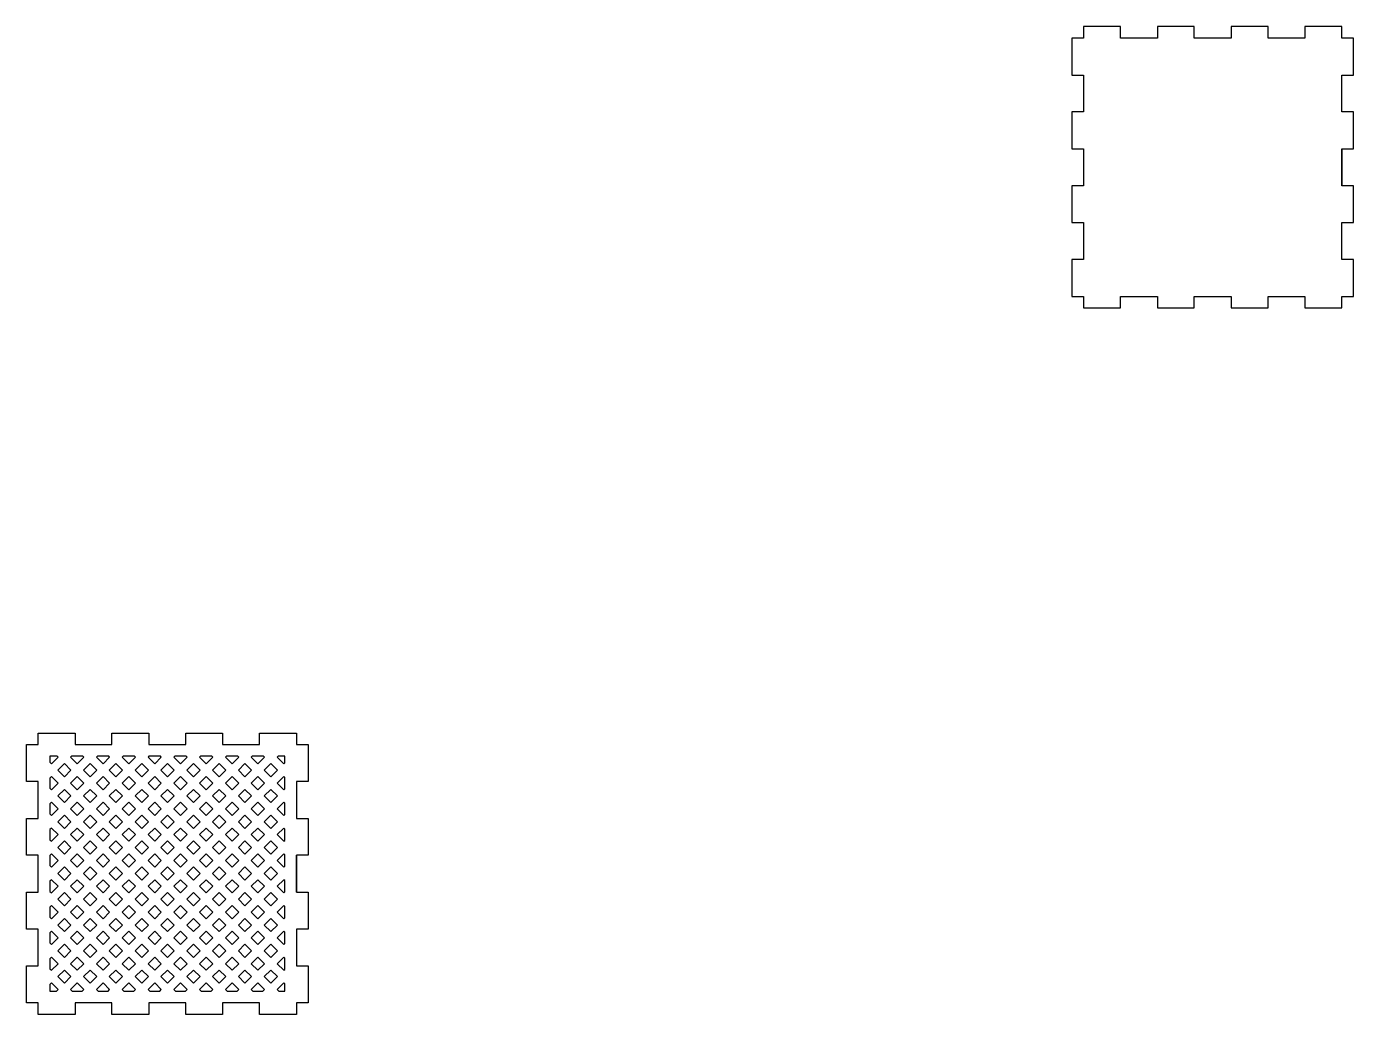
# Model space of a CAD drawing. Header units: inches. Extents: x -2.4 to 20.4, y -2.5 to 14.4.
import ezdxf

# ---------------------------------------------------------------- set-up
doc = ezdxf.new("R2010")
doc.units = ezdxf.units.IN
doc.header["$MEASUREMENT"] = 0
doc.layers.add('Layer 2', color=7, linetype='Continuous')

# ---------------------------------------------------------------- blocks, each defined once
blk = doc.blocks.new('block 2')
at = {"layer": 'Layer 2', "color": 7, "lineweight": 25, "true_color": 0xffffff}
blk.add_open_spline([(2.269, 0.189), (2.269, 0.189), (2.269, -0.444), (2.269, -0.444), (2.269, -0.444), (2.269, 0.189), (2.269, 0.189), (2.269, 0.189), (2.469, 0.189), (2.469, 0.189), (2.469, 0.189), (2.469, 0.822), (2.469, 0.822), (2.469, 0.822), (2.269, 0.822), (2.269, 0.822), (2.269, 0.822), (2.269, 1.455), (2.269, 1.455), (2.269, 1.455), (2.469, 1.455), (2.469, 1.455), (2.469, 1.455), (2.469, 2.088), (2.469, 2.088), (2.469, 2.088), (2.269, 2.088), (2.269, 2.088), (2.269, 2.088), (2.269, 2.288), (2.269, 2.288), (2.269, 2.288), (1.636, 2.288), (1.636, 2.288), (1.636, 2.288), (1.636, 2.088), (1.636, 2.088), (1.636, 2.088), (1.002, 2.088), (1.002, 2.088), (1.002, 2.088), (1.002, 2.288), (1.002, 2.288), (1.002, 2.288), (0.369, 2.288), (0.369, 2.288), (0.369, 2.288), (0.369, 2.088), (0.369, 2.088), (0.369, 2.088), (-0.264, 2.088), (-0.264, 2.088), (-0.264, 2.088), (-0.264, 2.288), (-0.264, 2.288), (-0.264, 2.288), (-0.897, 2.288), (-0.897, 2.288), (-0.897, 2.288), (-0.897, 2.088), (-0.897, 2.088), (-0.897, 2.088), (-1.53, 2.088), (-1.53, 2.088), (-1.53, 2.088), (-1.53, 2.288), (-1.53, 2.288), (-1.53, 2.288), (-2.163, 2.288), (-2.163, 2.288), (-2.163, 2.288), (-2.163, 2.088), (-2.163, 2.088), (-2.163, 2.088), (-2.363, 2.088), (-2.363, 2.088), (-2.363, 2.088), (-2.363, 1.455), (-2.363, 1.455), (-2.363, 1.455), (-2.163, 1.455), (-2.163, 1.455), (-2.163, 1.455), (-2.163, 0.822), (-2.163, 0.822), (-2.163, 0.822), (-2.363, 0.822), (-2.363, 0.822), (-2.363, 0.822), (-2.363, 0.189), (-2.363, 0.189), (-2.363, 0.189), (-2.163, 0.189), (-2.163, 0.189), (-2.163, 0.189), (-2.163, -0.444), (-2.163, -0.444), (-2.163, -0.444), (-2.363, -0.444), (-2.363, -0.444), (-2.363, -0.444), (-2.363, -1.077), (-2.363, -1.077), (-2.363, -1.077), (-2.163, -1.077), (-2.163, -1.077), (-2.163, -1.077), (-2.163, -1.711), (-2.163, -1.711), (-2.163, -1.711), (-2.363, -1.711), (-2.363, -1.711), (-2.363, -1.711), (-2.363, -2.344), (-2.363, -2.344), (-2.363, -2.344), (-2.163, -2.344), (-2.163, -2.344), (-2.163, -2.344), (-2.163, -2.544), (-2.163, -2.544), (-2.163, -2.544), (-1.53, -2.544), (-1.53, -2.544), (-1.53, -2.544), (-1.53, -2.344), (-1.53, -2.344), (-1.53, -2.344), (-0.897, -2.344), (-0.897, -2.344), (-0.897, -2.344), (-0.897, -2.544), (-0.897, -2.544), (-0.897, -2.544), (-0.264, -2.544), (-0.264, -2.544), (-0.264, -2.544), (-0.264, -2.344), (-0.264, -2.344), (-0.264, -2.344), (0.369, -2.344), (0.369, -2.344), (0.369, -2.344), (0.369, -2.544), (0.369, -2.544), (0.369, -2.544), (1.002, -2.544), (1.002, -2.544), (1.002, -2.544), (1.002, -2.344), (1.002, -2.344), (1.002, -2.344), (1.636, -2.344), (1.636, -2.344), (1.636, -2.344), (1.636, -2.544), (1.636, -2.544), (1.636, -2.544), (2.269, -2.544), (2.269, -2.544), (2.269, -2.544), (2.269, -2.344), (2.269, -2.344), (2.269, -2.344), (2.469, -2.344), (2.469, -2.344), (2.469, -2.344), (2.469, -1.711), (2.469, -1.711), (2.469, -1.711), (2.269, -1.711), (2.269, -1.711), (2.269, -1.711), (2.269, -1.077), (2.269, -1.077), (2.269, -1.077), (2.469, -1.077), (2.469, -1.077), (2.469, -1.077), (2.469, -0.444), (2.469, -0.444), (2.469, -0.444), (2.269, -0.444), (2.269, -0.444), (2.269, -0.444), (2.269, 0.189), (2.269, 0.189)], degree=3, knots=[0, 0, 0, 0, 1, 1, 1, 2, 2, 2, 3, 3, 3, 4, 4, 4, 5, 5, 5, 6, 6, 6, 7, 7, 7, 8, 8, 8, 9, 9, 9, 10, 10, 10, 11, 11, 11, 12, 12, 12, 13, 13, 13, 14, 14, 14, 15, 15, 15, 16, 16, 16, 17, 17, 17, 18, 18, 18, 19, 19, 19, 20, 20, 20, 21, 21, 21, 22, 22, 22, 23, 23, 23, 24, 24, 24, 25, 25, 25, 26, 26, 26, 27, 27, 27, 28, 28, 28, 29, 29, 29, 30, 30, 30, 31, 31, 31, 32, 32, 32, 33, 33, 33, 34, 34, 34, 35, 35, 35, 36, 36, 36, 37, 37, 37, 38, 38, 38, 39, 39, 39, 40, 40, 40, 41, 41, 41, 42, 42, 42, 43, 43, 43, 44, 44, 44, 45, 45, 45, 46, 46, 46, 47, 47, 47, 48, 48, 48, 49, 49, 49, 50, 50, 50, 51, 51, 51, 52, 52, 52, 53, 53, 53, 54, 54, 54, 55, 55, 55, 56, 56, 56, 57, 57, 57, 58, 58, 58, 59, 59, 59, 60, 60, 60, 61, 61, 61, 62, 62, 62, 62], dxfattribs=at)
blk = doc.blocks.new('block 3')
at = {"layer": 'Layer 2', "color": 7, "lineweight": 25, "true_color": 0xffffff}
for points in [[(-1.963, 1.785), (-1.935, 1.758), (-1.822, 1.872), (-1.838, 1.888), (-1.963, 1.888), (-1.963, 1.785)], [(-1.492, 1.758), (-1.379, 1.872), (-1.395, 1.888), (-1.59, 1.888), (-1.606, 1.872), (-1.492, 1.758)], [(-1.049, 1.758), (-0.936, 1.872), (-0.952, 1.888), (-1.147, 1.888), (-1.163, 1.872), (-1.049, 1.758)], [(-0.606, 1.758), (-0.493, 1.872), (-0.509, 1.888), (-0.704, 1.888), (-0.72, 1.872), (-0.606, 1.758)], [(-0.163, 1.758), (-0.049, 1.872), (-0.066, 1.888), (-0.261, 1.888), (-0.277, 1.872), (-0.163, 1.758)], [(0.28, 1.758), (0.394, 1.872), (0.377, 1.888), (0.182, 1.888), (0.166, 1.872), (0.28, 1.758)], [(0.723, 1.758), (0.837, 1.872), (0.82, 1.888), (0.625, 1.888), (0.609, 1.872), (0.723, 1.758)], [(1.052, 1.872), (1.166, 1.758), (1.28, 1.872), (1.263, 1.888), (1.068, 1.888), (1.052, 1.872)], [(1.495, 1.872), (1.609, 1.758), (1.723, 1.872), (1.706, 1.888), (1.512, 1.888), (1.495, 1.872)], [(1.938, 1.872), (2.052, 1.758), (2.069, 1.774), (2.069, 1.888), (1.955, 1.888), (1.938, 1.872)], [(-1.828, 1.65), (-1.714, 1.536), (-1.6, 1.65), (-1.714, 1.764), (-1.828, 1.65)], [(-1.271, 1.536), (-1.157, 1.65), (-1.271, 1.764), (-1.385, 1.65), (-1.271, 1.536)], [(-0.828, 1.536), (-0.714, 1.65), (-0.828, 1.764), (-0.942, 1.65), (-0.828, 1.536)], [(-0.385, 1.536), (-0.271, 1.65), (-0.385, 1.764), (-0.498, 1.65), (-0.385, 1.536)], [(0.058, 1.536), (0.172, 1.65), (0.058, 1.764), (-0.055, 1.65), (0.058, 1.536)], [(0.501, 1.536), (0.615, 1.65), (0.501, 1.764), (0.388, 1.65), (0.501, 1.536)], [(0.831, 1.65), (0.944, 1.536), (1.058, 1.65), (0.944, 1.764), (0.831, 1.65)], [(1.274, 1.65), (1.387, 1.536), (1.501, 1.65), (1.387, 1.764), (1.274, 1.65)], [(1.717, 1.65), (1.831, 1.536), (1.944, 1.65), (1.831, 1.764), (1.717, 1.65)], [(-1.963, 1.515), (-1.963, 1.342), (-1.935, 1.315), (-1.822, 1.429), (-1.935, 1.542), (-1.963, 1.515)], [(-1.606, 1.429), (-1.492, 1.315), (-1.379, 1.429), (-1.492, 1.542), (-1.606, 1.429)], [(-1.163, 1.429), (-1.049, 1.315), (-0.936, 1.429), (-1.049, 1.542), (-1.163, 1.429)], [(-0.72, 1.429), (-0.606, 1.315), (-0.493, 1.429), (-0.606, 1.542), (-0.72, 1.429)], [(-0.277, 1.429), (-0.163, 1.315), (-0.049, 1.429), (-0.163, 1.542), (-0.277, 1.429)], [(0.166, 1.429), (0.28, 1.315), (0.394, 1.429), (0.28, 1.542), (0.166, 1.429)], [(0.609, 1.429), (0.723, 1.315), (0.837, 1.429), (0.723, 1.542), (0.609, 1.429)], [(1.052, 1.429), (1.166, 1.315), (1.28, 1.429), (1.166, 1.542), (1.052, 1.429)], [(1.495, 1.429), (1.609, 1.315), (1.723, 1.429), (1.609, 1.542), (1.495, 1.429)], [(1.938, 1.429), (2.052, 1.315), (2.069, 1.331), (2.069, 1.526), (2.052, 1.542), (1.938, 1.429)], [(-1.828, 1.207), (-1.714, 1.093), (-1.6, 1.207), (-1.714, 1.321), (-1.828, 1.207)], [(-1.385, 1.207), (-1.271, 1.093), (-1.157, 1.207), (-1.271, 1.321), (-1.385, 1.207)], [(-0.942, 1.207), (-0.828, 1.093), (-0.714, 1.207), (-0.828, 1.321), (-0.942, 1.207)], [(-0.498, 1.207), (-0.385, 1.093), (-0.271, 1.207), (-0.385, 1.321), (-0.498, 1.207)], [(-0.055, 1.207), (0.058, 1.093), (0.172, 1.207), (0.058, 1.321), (-0.055, 1.207)], [(0.388, 1.207), (0.501, 1.093), (0.615, 1.207), (0.501, 1.321), (0.388, 1.207)], [(0.831, 1.207), (0.944, 1.093), (1.058, 1.207), (0.944, 1.321), (0.831, 1.207)], [(1.274, 1.207), (1.387, 1.093), (1.501, 1.207), (1.387, 1.321), (1.274, 1.207)], [(1.717, 1.207), (1.831, 1.093), (1.944, 1.207), (1.831, 1.321), (1.717, 1.207)], [(-1.963, 1.072), (-1.963, 0.899), (-1.935, 0.872), (-1.822, 0.986), (-1.935, 1.099), (-1.963, 1.072)], [(-1.606, 0.986), (-1.492, 0.872), (-1.379, 0.986), (-1.492, 1.099), (-1.606, 0.986)], [(-1.163, 0.986), (-1.049, 0.872), (-0.936, 0.986), (-1.049, 1.099), (-1.163, 0.986)], [(-0.72, 0.986), (-0.606, 0.872), (-0.493, 0.986), (-0.606, 1.099), (-0.72, 0.986)], [(-0.277, 0.986), (-0.163, 0.872), (-0.049, 0.986), (-0.163, 1.099), (-0.277, 0.986)], [(0.166, 0.986), (0.28, 0.872), (0.394, 0.986), (0.28, 1.099), (0.166, 0.986)], [(0.609, 0.986), (0.723, 0.872), (0.837, 0.986), (0.723, 1.099), (0.609, 0.986)], [(1.052, 0.986), (1.166, 0.872), (1.28, 0.986), (1.166, 1.099), (1.052, 0.986)], [(1.495, 0.986), (1.609, 0.872), (1.723, 0.986), (1.609, 1.099), (1.495, 0.986)], [(1.938, 0.986), (2.052, 0.872), (2.069, 0.888), (2.069, 1.083), (2.052, 1.099), (1.938, 0.986)], [(-1.828, 0.764), (-1.714, 0.65), (-1.6, 0.764), (-1.714, 0.878), (-1.828, 0.764)], [(-1.385, 0.764), (-1.271, 0.65), (-1.157, 0.764), (-1.271, 0.878), (-1.385, 0.764)], [(-0.942, 0.764), (-0.828, 0.65), (-0.714, 0.764), (-0.828, 0.878), (-0.942, 0.764)], [(-0.498, 0.764), (-0.385, 0.65), (-0.271, 0.764), (-0.385, 0.878), (-0.498, 0.764)], [(-0.055, 0.764), (0.058, 0.65), (0.172, 0.764), (0.058, 0.878), (-0.055, 0.764)], [(0.388, 0.764), (0.501, 0.65), (0.615, 0.764), (0.501, 0.878), (0.388, 0.764)], [(0.831, 0.764), (0.944, 0.65), (1.058, 0.764), (0.944, 0.878), (0.831, 0.764)], [(1.274, 0.764), (1.387, 0.65), (1.501, 0.764), (1.387, 0.878), (1.274, 0.764)], [(1.717, 0.764), (1.831, 0.65), (1.944, 0.764), (1.831, 0.878), (1.717, 0.764)], [(-1.963, 0.629), (-1.963, 0.456), (-1.935, 0.429), (-1.822, 0.543), (-1.935, 0.656), (-1.963, 0.629)], [(-1.606, 0.543), (-1.492, 0.429), (-1.379, 0.543), (-1.492, 0.656), (-1.606, 0.543)], [(-1.163, 0.543), (-1.049, 0.429), (-0.936, 0.543), (-1.049, 0.656), (-1.163, 0.543)], [(-0.72, 0.543), (-0.606, 0.429), (-0.493, 0.543), (-0.606, 0.656), (-0.72, 0.543)], [(-0.277, 0.543), (-0.163, 0.429), (-0.049, 0.543), (-0.163, 0.656), (-0.277, 0.543)], [(0.166, 0.543), (0.28, 0.429), (0.394, 0.543), (0.28, 0.656), (0.166, 0.543)], [(0.609, 0.543), (0.723, 0.429), (0.837, 0.543), (0.723, 0.656), (0.609, 0.543)], [(1.052, 0.543), (1.166, 0.429), (1.28, 0.543), (1.166, 0.656), (1.052, 0.543)], [(1.495, 0.543), (1.609, 0.429), (1.723, 0.543), (1.609, 0.656), (1.495, 0.543)], [(1.938, 0.543), (2.052, 0.429), (2.069, 0.445), (2.069, 0.64), (2.052, 0.656), (1.938, 0.543)], [(-1.828, 0.321), (-1.714, 0.207), (-1.6, 0.321), (-1.714, 0.435), (-1.828, 0.321)], [(-1.385, 0.321), (-1.271, 0.207), (-1.157, 0.321), (-1.271, 0.435), (-1.385, 0.321)], [(-0.942, 0.321), (-0.828, 0.207), (-0.714, 0.321), (-0.828, 0.435), (-0.942, 0.321)], [(-0.498, 0.321), (-0.385, 0.207), (-0.271, 0.321), (-0.385, 0.435), (-0.498, 0.321)], [(-0.055, 0.321), (0.058, 0.207), (0.172, 0.321), (0.058, 0.435), (-0.055, 0.321)], [(0.388, 0.321), (0.501, 0.207), (0.615, 0.321), (0.501, 0.435), (0.388, 0.321)], [(1.058, 0.321), (0.944, 0.435), (0.831, 0.321), (0.944, 0.207), (1.058, 0.321)], [(1.501, 0.321), (1.387, 0.435), (1.274, 0.321), (1.387, 0.207), (1.501, 0.321)], [(1.944, 0.321), (1.831, 0.435), (1.717, 0.321), (1.831, 0.207), (1.944, 0.321)], [(-1.963, 0.186), (-1.963, 0.013), (-1.935, -0.014), (-1.822, 0.099), (-1.935, 0.213), (-1.963, 0.186)], [(-1.606, 0.099), (-1.492, -0.014), (-1.379, 0.099), (-1.492, 0.213), (-1.606, 0.099)], [(-1.163, 0.099), (-1.049, -0.014), (-0.936, 0.099), (-1.049, 0.213), (-1.163, 0.099)], [(-0.72, 0.099), (-0.606, -0.014), (-0.493, 0.099), (-0.606, 0.213), (-0.72, 0.099)], [(-0.277, 0.099), (-0.163, -0.014), (-0.049, 0.099), (-0.163, 0.213), (-0.277, 0.099)], [(0.166, 0.099), (0.28, -0.014), (0.394, 0.099), (0.28, 0.213), (0.166, 0.099)], [(0.609, 0.099), (0.723, -0.014), (0.837, 0.099), (0.723, 0.213), (0.609, 0.099)], [(1.28, 0.099), (1.166, 0.213), (1.052, 0.099), (1.166, -0.014), (1.28, 0.099)], [(1.723, 0.099), (1.609, 0.213), (1.495, 0.099), (1.609, -0.014), (1.723, 0.099)], [(2.069, 0.002), (2.069, 0.197), (2.052, 0.213), (1.938, 0.099), (2.052, -0.014), (2.069, 0.002)], [(-1.828, -0.122), (-1.714, -0.236), (-1.6, -0.122), (-1.714, -0.008), (-1.828, -0.122)], [(-1.385, -0.122), (-1.271, -0.236), (-1.157, -0.122), (-1.271, -0.008), (-1.385, -0.122)], [(-0.942, -0.122), (-0.828, -0.236), (-0.714, -0.122), (-0.828, -0.008), (-0.942, -0.122)], [(-0.498, -0.122), (-0.385, -0.236), (-0.271, -0.122), (-0.385, -0.008), (-0.498, -0.122)], [(-0.055, -0.122), (0.058, -0.236), (0.172, -0.122), (0.058, -0.008), (-0.055, -0.122)], [(0.388, -0.122), (0.501, -0.236), (0.615, -0.122), (0.501, -0.008), (0.388, -0.122)], [(1.058, -0.122), (0.944, -0.008), (0.831, -0.122), (0.944, -0.236), (1.058, -0.122)], [(1.501, -0.122), (1.387, -0.008), (1.274, -0.122), (1.387, -0.236), (1.501, -0.122)], [(1.944, -0.122), (1.831, -0.008), (1.717, -0.122), (1.831, -0.236), (1.944, -0.122)], [(-1.963, -0.257), (-1.963, -0.43), (-1.935, -0.457), (-1.822, -0.344), (-1.935, -0.23), (-1.963, -0.257)], [(-1.6, -0.565), (-1.714, -0.451), (-1.828, -0.565), (-1.714, -0.679), (-1.6, -0.565)], [(-1.606, -0.344), (-1.492, -0.457), (-1.379, -0.344), (-1.492, -0.23), (-1.606, -0.344)], [(-1.385, -0.565), (-1.271, -0.679), (-1.157, -0.565), (-1.271, -0.451), (-1.385, -0.565)], [(-1.163, -0.344), (-1.049, -0.457), (-0.936, -0.344), (-1.049, -0.23), (-1.163, -0.344)], [(-0.942, -0.565), (-0.828, -0.679), (-0.714, -0.565), (-0.828, -0.451), (-0.942, -0.565)], [(-0.72, -0.344), (-0.606, -0.457), (-0.493, -0.344), (-0.606, -0.23), (-0.72, -0.344)], [(-0.498, -0.565), (-0.385, -0.679), (-0.271, -0.565), (-0.385, -0.451), (-0.498, -0.565)], [(-0.277, -0.344), (-0.163, -0.457), (-0.049, -0.344), (-0.163, -0.23), (-0.277, -0.344)], [(-0.055, -0.565), (0.058, -0.679), (0.172, -0.565), (0.058, -0.451), (-0.055, -0.565)], [(0.166, -0.344), (0.28, -0.457), (0.394, -0.344), (0.28, -0.23), (0.166, -0.344)], [(0.615, -0.565), (0.501, -0.451), (0.388, -0.565), (0.501, -0.679), (0.615, -0.565)], [(0.837, -0.344), (0.723, -0.23), (0.609, -0.344), (0.723, -0.457), (0.837, -0.344)], [(1.058, -0.565), (0.944, -0.451), (0.831, -0.565), (0.944, -0.679), (1.058, -0.565)], [(1.28, -0.344), (1.166, -0.23), (1.052, -0.344), (1.166, -0.457), (1.28, -0.344)], [(1.501, -0.565), (1.387, -0.451), (1.274, -0.565), (1.387, -0.679), (1.501, -0.565)], [(1.723, -0.344), (1.609, -0.23), (1.495, -0.344), (1.609, -0.457), (1.723, -0.344)], [(1.944, -0.565), (1.831, -0.451), (1.717, -0.565), (1.831, -0.679), (1.944, -0.565)], [(2.069, -0.441), (2.069, -0.246), (2.052, -0.23), (1.938, -0.344), (2.052, -0.457), (2.069, -0.441)], [(-1.822, -0.787), (-1.935, -0.673), (-1.963, -0.7), (-1.963, -0.873), (-1.935, -0.9), (-1.822, -0.787)], [(-1.379, -0.787), (-1.492, -0.673), (-1.606, -0.787), (-1.492, -0.9), (-1.379, -0.787)], [(-1.163, -0.787), (-1.049, -0.9), (-0.936, -0.787), (-1.049, -0.673), (-1.163, -0.787)], [(-0.72, -0.787), (-0.606, -0.9), (-0.493, -0.787), (-0.606, -0.673), (-0.72, -0.787)], [(-0.277, -0.787), (-0.163, -0.9), (-0.049, -0.787), (-0.163, -0.673), (-0.277, -0.787)], [(0.394, -0.787), (0.28, -0.673), (0.166, -0.787), (0.28, -0.9), (0.394, -0.787)], [(0.837, -0.787), (0.723, -0.673), (0.609, -0.787), (0.723, -0.9), (0.837, -0.787)], [(1.28, -0.787), (1.166, -0.673), (1.052, -0.787), (1.166, -0.9), (1.28, -0.787)], [(1.723, -0.787), (1.609, -0.673), (1.495, -0.787), (1.609, -0.9), (1.723, -0.787)], [(2.069, -0.884), (2.069, -0.689), (2.052, -0.673), (1.938, -0.787), (2.052, -0.9), (2.069, -0.884)], [(-1.6, -1.008), (-1.714, -0.894), (-1.828, -1.008), (-1.714, -1.122), (-1.6, -1.008)], [(-1.157, -1.008), (-1.271, -0.894), (-1.385, -1.008), (-1.271, -1.122), (-1.157, -1.008)], [(-0.714, -1.008), (-0.828, -0.894), (-0.942, -1.008), (-0.828, -1.122), (-0.714, -1.008)], [(-0.271, -1.008), (-0.385, -0.894), (-0.498, -1.008), (-0.385, -1.122), (-0.271, -1.008)], [(0.172, -1.008), (0.058, -0.894), (-0.055, -1.008), (0.058, -1.122), (0.172, -1.008)], [(0.615, -1.008), (0.501, -0.894), (0.388, -1.008), (0.501, -1.122), (0.615, -1.008)], [(1.058, -1.008), (0.944, -0.894), (0.831, -1.008), (0.944, -1.122), (1.058, -1.008)], [(1.501, -1.008), (1.387, -0.894), (1.274, -1.008), (1.387, -1.122), (1.501, -1.008)], [(1.944, -1.008), (1.831, -0.894), (1.717, -1.008), (1.831, -1.122), (1.944, -1.008)], [(-1.822, -1.23), (-1.935, -1.116), (-1.963, -1.143), (-1.963, -1.316), (-1.935, -1.343), (-1.822, -1.23)], [(-1.379, -1.23), (-1.492, -1.116), (-1.606, -1.23), (-1.492, -1.343), (-1.379, -1.23)], [(-0.936, -1.23), (-1.049, -1.116), (-1.163, -1.23), (-1.049, -1.343), (-0.936, -1.23)], [(-0.493, -1.23), (-0.606, -1.116), (-0.72, -1.23), (-0.606, -1.343), (-0.493, -1.23)], [(-0.049, -1.23), (-0.163, -1.116), (-0.277, -1.23), (-0.163, -1.343), (-0.049, -1.23)], [(0.394, -1.23), (0.28, -1.116), (0.166, -1.23), (0.28, -1.343), (0.394, -1.23)], [(0.837, -1.23), (0.723, -1.116), (0.609, -1.23), (0.723, -1.343), (0.837, -1.23)], [(1.28, -1.23), (1.166, -1.116), (1.052, -1.23), (1.166, -1.343), (1.28, -1.23)], [(1.723, -1.23), (1.609, -1.116), (1.495, -1.23), (1.609, -1.343), (1.723, -1.23)], [(2.069, -1.327), (2.069, -1.133), (2.052, -1.116), (1.938, -1.23), (2.052, -1.343), (2.069, -1.327)], [(-1.6, -1.451), (-1.714, -1.337), (-1.828, -1.451), (-1.714, -1.565), (-1.6, -1.451)], [(-1.157, -1.451), (-1.271, -1.337), (-1.385, -1.451), (-1.271, -1.565), (-1.157, -1.451)], [(-0.714, -1.451), (-0.828, -1.337), (-0.942, -1.451), (-0.828, -1.565), (-0.714, -1.451)], [(-0.271, -1.451), (-0.385, -1.337), (-0.498, -1.451), (-0.385, -1.565), (-0.271, -1.451)], [(0.172, -1.451), (0.058, -1.337), (-0.055, -1.451), (0.058, -1.565), (0.172, -1.451)], [(0.615, -1.451), (0.501, -1.337), (0.388, -1.451), (0.501, -1.565), (0.615, -1.451)], [(1.058, -1.451), (0.944, -1.337), (0.831, -1.451), (0.944, -1.565), (1.058, -1.451)], [(1.501, -1.451), (1.387, -1.337), (1.274, -1.451), (1.387, -1.565), (1.501, -1.451)], [(1.944, -1.451), (1.831, -1.337), (1.717, -1.451), (1.831, -1.565), (1.944, -1.451)], [(-1.822, -1.673), (-1.935, -1.559), (-1.963, -1.586), (-1.963, -1.759), (-1.935, -1.786), (-1.822, -1.673)], [(-1.379, -1.673), (-1.492, -1.559), (-1.606, -1.673), (-1.492, -1.786), (-1.379, -1.673)], [(-0.936, -1.673), (-1.049, -1.559), (-1.163, -1.673), (-1.049, -1.786), (-0.936, -1.673)], [(-0.493, -1.673), (-0.606, -1.559), (-0.72, -1.673), (-0.606, -1.786), (-0.493, -1.673)], [(-0.049, -1.673), (-0.163, -1.559), (-0.277, -1.673), (-0.163, -1.786), (-0.049, -1.673)], [(0.394, -1.673), (0.28, -1.559), (0.166, -1.673), (0.28, -1.786), (0.394, -1.673)], [(0.837, -1.673), (0.723, -1.559), (0.609, -1.673), (0.723, -1.786), (0.837, -1.673)], [(1.28, -1.673), (1.166, -1.559), (1.052, -1.673), (1.166, -1.786), (1.28, -1.673)], [(1.723, -1.673), (1.609, -1.559), (1.495, -1.673), (1.609, -1.786), (1.723, -1.673)], [(2.069, -1.77), (2.069, -1.576), (2.052, -1.559), (1.938, -1.673), (2.052, -1.786), (2.069, -1.77)], [(-1.6, -1.894), (-1.714, -1.781), (-1.828, -1.894), (-1.714, -2.008), (-1.6, -1.894)], [(-1.157, -1.894), (-1.271, -1.781), (-1.385, -1.894), (-1.271, -2.008), (-1.157, -1.894)], [(-0.714, -1.894), (-0.828, -1.781), (-0.942, -1.894), (-0.828, -2.008), (-0.714, -1.894)], [(-0.271, -1.894), (-0.385, -1.781), (-0.498, -1.894), (-0.385, -2.008), (-0.271, -1.894)], [(0.172, -1.894), (0.058, -1.781), (-0.055, -1.894), (0.058, -2.008), (0.172, -1.894)], [(0.501, -1.781), (0.388, -1.894), (0.501, -2.008), (0.615, -1.894), (0.501, -1.781)], [(0.944, -1.781), (0.831, -1.894), (0.944, -2.008), (1.058, -1.894), (0.944, -1.781)], [(1.387, -1.781), (1.274, -1.894), (1.387, -2.008), (1.501, -1.894), (1.387, -1.781)], [(1.944, -1.894), (1.831, -1.781), (1.717, -1.894), (1.831, -2.008), (1.944, -1.894)], [(-1.822, -2.116), (-1.935, -2.002), (-1.963, -2.03), (-1.963, -2.144), (-1.849, -2.144), (-1.822, -2.116)], [(-1.379, -2.116), (-1.492, -2.002), (-1.606, -2.116), (-1.578, -2.144), (-1.406, -2.144), (-1.379, -2.116)], [(-0.936, -2.116), (-1.049, -2.002), (-1.163, -2.116), (-1.135, -2.144), (-0.963, -2.144), (-0.936, -2.116)], [(-0.493, -2.116), (-0.606, -2.002), (-0.72, -2.116), (-0.692, -2.144), (-0.52, -2.144), (-0.493, -2.116)], [(-0.049, -2.116), (-0.163, -2.002), (-0.277, -2.116), (-0.249, -2.144), (-0.077, -2.144), (-0.049, -2.116)], [(0.28, -2.002), (0.166, -2.116), (0.194, -2.144), (0.366, -2.144), (0.394, -2.116), (0.28, -2.002)], [(0.723, -2.002), (0.609, -2.116), (0.637, -2.144), (0.809, -2.144), (0.837, -2.116), (0.723, -2.002)], [(1.166, -2.002), (1.052, -2.116), (1.08, -2.144), (1.252, -2.144), (1.28, -2.116), (1.166, -2.002)], [(1.609, -2.002), (1.495, -2.116), (1.523, -2.144), (1.695, -2.144), (1.723, -2.116), (1.609, -2.002)], [(2.069, -2.019), (2.052, -2.002), (1.938, -2.116), (1.966, -2.144), (2.069, -2.144), (2.069, -2.019)]]:
    blk.add_lwpolyline(points, dxfattribs=at)
blk = doc.blocks.new('block 4')
at = {"layer": 'Layer 2', "color": 7, "lineweight": 25, "true_color": 0xffffff}
blk.add_open_spline([(20.216, 12.317), (20.216, 12.317), (20.216, 11.683), (20.216, 11.683), (20.216, 11.683), (20.216, 12.317), (20.216, 12.317), (20.216, 12.317), (20.416, 12.317), (20.416, 12.317), (20.416, 12.317), (20.416, 12.95), (20.416, 12.95), (20.416, 12.95), (20.216, 12.95), (20.216, 12.95), (20.216, 12.95), (20.216, 13.583), (20.216, 13.583), (20.216, 13.583), (20.416, 13.583), (20.416, 13.583), (20.416, 13.583), (20.416, 14.216), (20.416, 14.216), (20.416, 14.216), (20.216, 14.216), (20.216, 14.216), (20.216, 14.216), (20.216, 14.416), (20.216, 14.416), (20.216, 14.416), (19.583, 14.416), (19.583, 14.416), (19.583, 14.416), (19.583, 14.216), (19.583, 14.216), (19.583, 14.216), (18.95, 14.216), (18.95, 14.216), (18.95, 14.216), (18.95, 14.416), (18.95, 14.416), (18.95, 14.416), (18.317, 14.416), (18.317, 14.416), (18.317, 14.416), (18.317, 14.216), (18.317, 14.216), (18.317, 14.216), (17.683, 14.216), (17.683, 14.216), (17.683, 14.216), (17.683, 14.416), (17.683, 14.416), (17.683, 14.416), (17.05, 14.416), (17.05, 14.416), (17.05, 14.416), (17.05, 14.216), (17.05, 14.216), (17.05, 14.216), (16.417, 14.216), (16.417, 14.216), (16.417, 14.216), (16.417, 14.416), (16.417, 14.416), (16.417, 14.416), (15.784, 14.416), (15.784, 14.416), (15.784, 14.416), (15.784, 14.216), (15.784, 14.216), (15.784, 14.216), (15.584, 14.216), (15.584, 14.216), (15.584, 14.216), (15.584, 13.583), (15.584, 13.583), (15.584, 13.583), (15.784, 13.583), (15.784, 13.583), (15.784, 13.583), (15.784, 12.95), (15.784, 12.95), (15.784, 12.95), (15.584, 12.95), (15.584, 12.95), (15.584, 12.95), (15.584, 12.317), (15.584, 12.317), (15.584, 12.317), (15.784, 12.317), (15.784, 12.317), (15.784, 12.317), (15.784, 11.683), (15.784, 11.683), (15.784, 11.683), (15.584, 11.683), (15.584, 11.683), (15.584, 11.683), (15.584, 11.05), (15.584, 11.05), (15.584, 11.05), (15.784, 11.05), (15.784, 11.05), (15.784, 11.05), (15.784, 10.417), (15.784, 10.417), (15.784, 10.417), (15.584, 10.417), (15.584, 10.417), (15.584, 10.417), (15.584, 9.784), (15.584, 9.784), (15.584, 9.784), (15.784, 9.784), (15.784, 9.784), (15.784, 9.784), (15.784, 9.584), (15.784, 9.584), (15.784, 9.584), (16.417, 9.584), (16.417, 9.584), (16.417, 9.584), (16.417, 9.784), (16.417, 9.784), (16.417, 9.784), (17.05, 9.784), (17.05, 9.784), (17.05, 9.784), (17.05, 9.584), (17.05, 9.584), (17.05, 9.584), (17.683, 9.584), (17.683, 9.584), (17.683, 9.584), (17.683, 9.784), (17.683, 9.784), (17.683, 9.784), (18.317, 9.784), (18.317, 9.784), (18.317, 9.784), (18.317, 9.584), (18.317, 9.584), (18.317, 9.584), (18.95, 9.584), (18.95, 9.584), (18.95, 9.584), (18.95, 9.784), (18.95, 9.784), (18.95, 9.784), (19.583, 9.784), (19.583, 9.784), (19.583, 9.784), (19.583, 9.584), (19.583, 9.584), (19.583, 9.584), (20.216, 9.584), (20.216, 9.584), (20.216, 9.584), (20.216, 9.784), (20.216, 9.784), (20.216, 9.784), (20.416, 9.784), (20.416, 9.784), (20.416, 9.784), (20.416, 10.417), (20.416, 10.417), (20.416, 10.417), (20.216, 10.417), (20.216, 10.417), (20.216, 10.417), (20.216, 11.05), (20.216, 11.05), (20.216, 11.05), (20.416, 11.05), (20.416, 11.05), (20.416, 11.05), (20.416, 11.683), (20.416, 11.683), (20.416, 11.683), (20.216, 11.683), (20.216, 11.683)], degree=3, knots=[0, 0, 0, 0, 1, 1, 1, 2, 2, 2, 3, 3, 3, 4, 4, 4, 5, 5, 5, 6, 6, 6, 7, 7, 7, 8, 8, 8, 9, 9, 9, 10, 10, 10, 11, 11, 11, 12, 12, 12, 13, 13, 13, 14, 14, 14, 15, 15, 15, 16, 16, 16, 17, 17, 17, 18, 18, 18, 19, 19, 19, 20, 20, 20, 21, 21, 21, 22, 22, 22, 23, 23, 23, 24, 24, 24, 25, 25, 25, 26, 26, 26, 27, 27, 27, 28, 28, 28, 29, 29, 29, 30, 30, 30, 31, 31, 31, 32, 32, 32, 33, 33, 33, 34, 34, 34, 35, 35, 35, 36, 36, 36, 37, 37, 37, 38, 38, 38, 39, 39, 39, 40, 40, 40, 41, 41, 41, 42, 42, 42, 43, 43, 43, 44, 44, 44, 45, 45, 45, 46, 46, 46, 47, 47, 47, 48, 48, 48, 49, 49, 49, 50, 50, 50, 51, 51, 51, 52, 52, 52, 53, 53, 53, 54, 54, 54, 55, 55, 55, 56, 56, 56, 57, 57, 57, 58, 58, 58, 59, 59, 59, 60, 60, 60, 61, 61, 61, 61], dxfattribs=at)

msp = doc.modelspace()

# ---------------------------------------------------------------- block references
at = {"layer": 'Layer 2'}
for name in ['block 4', 'block 2', 'block 3']:
    msp.add_blockref(name, (0, 0), dxfattribs=at)

doc.saveas('drawing.dxf')
